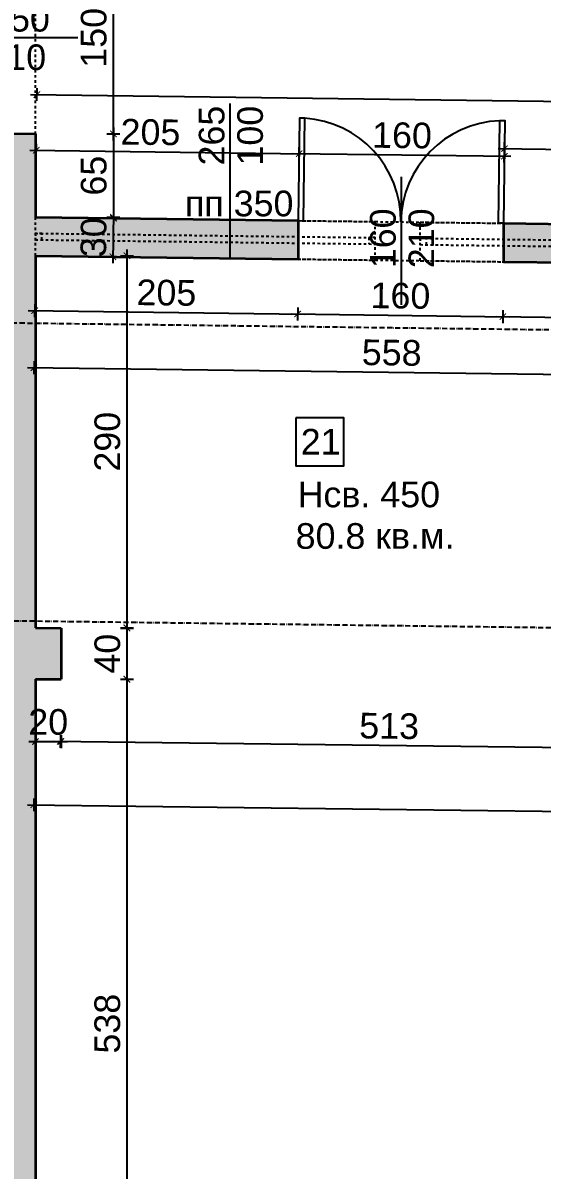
# Model space of a CAD drawing. Header units: inches. Extents: x -72385 to 39588, y -6525 to 66685.
# Drawn here: x -51377 to -50972, y 22470 to 23364 of the extents above; entities that cross this region are included whole.
import ezdxf

# ---------------------------------------------------------------- set-up
doc = ezdxf.new("R2010")
doc.units = ezdxf.units.IN
doc.header["$MEASUREMENT"] = 0
doc.linetypes.add('DashDot', pattern=[0.6, 0.4, -0.1, 0, -0.1])
doc.linetypes.add('Hidden', pattern=[0.4, 0.2, -0.2])
for name, color, linetype, lineweight in [('Врати', 251, 'Continuous', 25), ('Линия на разрез', 252, 'DashDot', 25), ('Надписи Hсв', 252, 'Continuous', 25), ('Надписи врати', 252, 'Continuous', 25), ('Надписи коти вътрешни', 252, 'Continuous', 25), ('Надписи номера на пом.', 252, 'Continuous', 25), ('Надписи площ', 252, 'Continuous', 25), ('Надписи прозорци', 252, 'Continuous', 25), ('Оси', 252, 'DashDot', 25), ('Пунктир', 253, 'Hidden', 25), ('Разрезни линии', 7, 'Continuous', 35), ('Щрих стени', 254, 'Continuous', 25)]:
    doc.layers.add(name, color=color, linetype=linetype, lineweight=lineweight)
doc.styles.add('Arial Regular', font='arial.ttf')
doc.styles.get("Standard").update_dxf_attribs({"font": 'arial.ttf'})
doc.dimstyles.new('Annotative', dxfattribs={"dimscale": 0, "dimtxt": 20, "dimasz": 5, "dimexe": 5, "dimexo": 5, "dimgap": 5, "dimtad": 1, "dimdec": 0, "dimzin": 0, "dimdsep": 46, "dimtxsty": 'Standard', "dimblk": 'ARCHTICK', "dimcen": 5, "dimdle": 5, "dimadec": 0, "dimazin": 0, "dimtfac": 1, "dimtdec": 0, "dimtofl": 0, "dimtmove": 0, "dimatfit": 3, "dimldrblk": 'ARCHTICK', "dimfxl": 5, "dimfxlon": 1, "dimtolj": 1, "dimtzin": 0, "dimarcsym": 1})

# ---------------------------------------------------------------- blocks, each defined once
blk = doc.blocks.new('_ArchTick')
at = {"color": 0, "linetype": 'ByBlock', "const_width": 0.15}
blk.add_lwpolyline([(-0.5, -0.5), (0.5, 0.5)], dxfattribs=at)
blk = doc.blocks.new('*D2583')
at = {"layer": 'Defpoints', "color": 0, "ltscale": 50, "transparency": 16777216}
for p in [(-51367.34, 22852.79), (-51366.89, 22315.24), (-51295.96, 22315.24)]:
    blk.add_point(p, dxfattribs=at)
at = {"layer": 'Надписи коти вътрешни', "color": 0, "lineweight": -2, "ltscale": 50, "transparency": 16777216}
for p, q in [((-51295.96, 22857.79), (-51295.96, 22310.24)), ((-51300.96, 22852.79), (-51290.96, 22852.79)), ((-51300.96, 22315.24), (-51290.96, 22315.24))]:
    blk.add_line(p, q, dxfattribs=at)
at = {"layer": 'Надписи коти вътрешни', "color": 0, "lineweight": -2, "ltscale": 50, "transparency": 16777216, "xscale": 5, "yscale": 5, "zscale": 5}
for p, rotation in [((-51295.96, 22852.79), 90), ((-51295.96, 22315.24), 270)]:
    blk.add_blockref('_ArchTick', p, dxfattribs=dict(at, rotation=rotation))
at = {"layer": 'Надписи коти вътрешни', "color": 0, "ltscale": 50, "transparency": 16777216, "insert": (-51311.18, 22584.02), "char_height": 20, "attachment_point": 5, "rotation": 90}
blk.add_mtext('\\A1;538', dxfattribs=at)
blk = doc.blocks.new('*D2584')
at = {"layer": 'Defpoints', "color": 0, "ltscale": 50, "transparency": 16777216}
for p in [(-51347.34, 22892.54), (-51347.34, 22852.54), (-51295.96, 22852.54)]:
    blk.add_point(p, dxfattribs=at)
at = {"layer": 'Надписи коти вътрешни', "color": 0, "lineweight": -2, "ltscale": 50, "transparency": 16777216}
for p, q in [((-51300.96, 22892.54), (-51290.96, 22892.54)), ((-51295.96, 22897.54), (-51295.96, 22847.54)), ((-51300.96, 22852.54), (-51290.96, 22852.54))]:
    blk.add_line(p, q, dxfattribs=at)
at = {"layer": 'Надписи коти вътрешни', "color": 0, "lineweight": -2, "ltscale": 50, "transparency": 16777216, "xscale": 5, "yscale": 5, "zscale": 5}
for p, rotation in [((-51295.96, 22892.54), 90), ((-51295.96, 22852.54), 270)]:
    blk.add_blockref('_ArchTick', p, dxfattribs=dict(at, rotation=rotation))
at = {"layer": 'Надписи коти вътрешни', "color": 0, "ltscale": 50, "transparency": 16777216, "insert": (-51311.18, 22872.54), "char_height": 20, "attachment_point": 5, "rotation": 90}
blk.add_mtext('\\A1;40', dxfattribs=at)
blk = doc.blocks.new('*D2585')
at = {"layer": 'Defpoints', "color": 0, "ltscale": 50, "transparency": 16777216}
for p in [(-51367.34, 23182.82), (-51367.34, 22892.8), (-51295.96, 22892.8)]:
    blk.add_point(p, dxfattribs=at)
at = {"layer": 'Надписи коти вътрешни', "color": 0, "lineweight": -2, "ltscale": 50, "transparency": 16777216}
for p, q in [((-51295.96, 23187.82), (-51295.96, 22887.8)), ((-51300.96, 23182.82), (-51290.96, 23182.82)), ((-51300.96, 22892.8), (-51290.96, 22892.8))]:
    blk.add_line(p, q, dxfattribs=at)
at = {"layer": 'Надписи коти вътрешни', "color": 0, "lineweight": -2, "ltscale": 50, "transparency": 16777216, "xscale": 5, "yscale": 5, "zscale": 5}
for p, rotation in [((-51295.96, 23182.82), 90), ((-51295.96, 22892.8), 270)]:
    blk.add_blockref('_ArchTick', p, dxfattribs=dict(at, rotation=rotation))
at = {"layer": 'Надписи коти вътрешни', "color": 0, "ltscale": 50, "transparency": 16777216, "insert": (-51311.18, 23037.81), "char_height": 20, "attachment_point": 5, "rotation": 90}
blk.add_mtext('\\A1;290', dxfattribs=at)
blk = doc.blocks.new('*D2586')
at = {"layer": 'Defpoints', "color": 0, "ltscale": 50, "transparency": 16777216}
for p in [(-51367.34, 23182.82), (-51162.34, 23180.21), (-51162.88, 23137.42)]:
    blk.add_point(p, dxfattribs=at)
at = {"layer": 'Надписи коти вътрешни', "color": 0, "lineweight": -2, "ltscale": 50, "transparency": 16777216}
for p, q in [((-51367.82, 23145.03), (-51367.95, 23135.03)), ((-51162.82, 23142.42), (-51162.95, 23132.42)), ((-51372.88, 23140.09), (-51157.88, 23137.36))]:
    blk.add_line(p, q, dxfattribs=at)
at = {"layer": 'Надписи коти вътрешни', "color": 0, "lineweight": -2, "ltscale": 50, "transparency": 16777216, "xscale": 5, "yscale": 5, "zscale": 5}
for p, rotation in [((-51367.88, 23140.03), 179.2706286525463), ((-51162.88, 23137.42), 359.2706286525462)]:
    blk.add_blockref('_ArchTick', p, dxfattribs=dict(at, rotation=rotation))
at = {"layer": 'Надписи коти вътрешни', "color": 0, "ltscale": 50, "transparency": 16777216, "insert": (-51265.19, 23153.94), "char_height": 20, "attachment_point": 5, "rotation": 359.27063}
blk.add_mtext('\\A1;205', dxfattribs=at)
blk = doc.blocks.new('*D2587')
at = {"layer": 'Defpoints', "color": 0, "ltscale": 50, "transparency": 16777216}
for p in [(-51162.34, 23180.21), (-51002.34, 23178.17), (-51002.88, 23135.38)]:
    blk.add_point(p, dxfattribs=at)
at = {"layer": 'Надписи коти вътрешни', "color": 0, "lineweight": -2, "ltscale": 50, "transparency": 16777216}
for p, q in [((-51162.82, 23142.42), (-51162.95, 23132.42)), ((-51167.88, 23137.48), (-50997.88, 23135.32)), ((-51002.82, 23140.38), (-51002.95, 23130.38))]:
    blk.add_line(p, q, dxfattribs=at)
at = {"layer": 'Надписи коти вътрешни', "color": 0, "lineweight": -2, "ltscale": 50, "transparency": 16777216, "xscale": 5, "yscale": 5, "zscale": 5}
for p, rotation in [((-51162.88, 23137.42), 179.2706286525489), ((-51002.88, 23135.38), 359.2706286525489)]:
    blk.add_blockref('_ArchTick', p, dxfattribs=dict(at, rotation=rotation))
at = {"layer": 'Надписи коти вътрешни', "color": 0, "ltscale": 50, "transparency": 16777216, "insert": (-51082.69, 23151.61), "char_height": 20, "attachment_point": 5, "rotation": 359.27063}
blk.add_mtext('\\A1;160', dxfattribs=at)
blk = doc.blocks.new('*D4559')
at = {"layer": 'Defpoints', "color": 0, "ltscale": 50, "transparency": 16777216}
for p in [(-51002.34, 23178.17), (-50809.84, 23175.72), (-50810.38, 23132.93)]:
    blk.add_point(p, dxfattribs=at)
at = {"layer": 'Надписи коти вътрешни', "color": 0, "lineweight": -2, "ltscale": 50, "transparency": 16777216}
for p, q in [((-51007.88, 23135.45), (-50805.38, 23132.87)), ((-51002.82, 23140.38), (-51002.95, 23130.38)), ((-50810.32, 23137.93), (-50810.45, 23127.93))]:
    blk.add_line(p, q, dxfattribs=at)
at = {"layer": 'Надписи коти вътрешни', "color": 0, "lineweight": -2, "ltscale": 50, "transparency": 16777216, "xscale": 5, "yscale": 5, "zscale": 5}
for p, rotation in [((-51002.88, 23135.38), 179.2706286525477), ((-50810.38, 23132.93), 359.2706286525477)]:
    blk.add_blockref('_ArchTick', p, dxfattribs=dict(at, rotation=rotation))
at = {"layer": 'Надписи коти вътрешни', "color": 0, "ltscale": 50, "transparency": 16777216, "insert": (-50906.44, 23149.38), "char_height": 20, "attachment_point": 5, "rotation": 359.27063}
blk.add_mtext('\\A1;193', dxfattribs=at)
blk = doc.blocks.new('*D4561')
at = {"layer": 'Defpoints', "color": 0, "ltscale": 50, "transparency": 16777216}
for p in [(-51347.34, 22852.54), (-50834.84, 22846.01), (-51347.95, 22804.12)]:
    blk.add_point(p, dxfattribs=at)
at = {"layer": 'Надписи коти вътрешни', "color": 0, "lineweight": -2, "ltscale": 50, "transparency": 16777216}
for p, q in [((-50830.45, 22797.53), (-51352.95, 22804.18)), ((-51347.89, 22809.12), (-51348.02, 22799.12)), ((-50835.39, 22802.59), (-50835.52, 22792.59))]:
    blk.add_line(p, q, dxfattribs=at)
at = {"layer": 'Надписи коти вътрешни', "color": 0, "lineweight": -2, "ltscale": 50, "transparency": 16777216, "xscale": 5, "yscale": 5, "zscale": 5}
for p, rotation in [((-51347.95, 22804.12), 179.2706286525391), ((-50835.45, 22797.59), 359.2706286525391)]:
    blk.add_blockref('_ArchTick', p, dxfattribs=dict(at, rotation=rotation))
at = {"layer": 'Надписи коти вътрешни', "color": 0, "ltscale": 50, "transparency": 16777216, "insert": (-51091.51, 22816.07), "char_height": 20, "attachment_point": 5, "rotation": 359.27063}
blk.add_mtext('\\A1;513', dxfattribs=at)
blk = doc.blocks.new('*D2596')
at = {"layer": 'Defpoints', "color": 0, "ltscale": 50, "transparency": 16777216}
for p in [(-51367.34, 22852.79), (-51347.34, 22852.54), (-51347.34, 22803.99)]:
    blk.add_point(p, dxfattribs=at)
at = {"layer": 'Надписи коти вътрешни', "color": 0, "lineweight": -2, "ltscale": 50, "transparency": 16777216}
for p, q in [((-51372.34, 22803.99), (-51342.34, 22803.99)), ((-51367.34, 22808.99), (-51367.34, 22798.99)), ((-51347.34, 22808.99), (-51347.34, 22798.99))]:
    blk.add_line(p, q, dxfattribs=at)
at = {"layer": 'Надписи коти вътрешни', "color": 0, "lineweight": -2, "ltscale": 50, "transparency": 16777216, "xscale": 5, "yscale": 5, "zscale": 5, "rotation": 180}
blk.add_blockref('_ArchTick', (-51367.34, 22803.99), dxfattribs=at)
at = {"layer": 'Надписи коти вътрешни', "color": 0, "lineweight": -2, "ltscale": 50, "transparency": 16777216, "xscale": 5, "yscale": 5, "zscale": 5}
blk.add_blockref('_ArchTick', (-51347.34, 22803.99), dxfattribs=at)
at = {"layer": 'Надписи коти вътрешни', "color": 0, "ltscale": 50, "transparency": 16777216, "insert": (-51357.34, 22819.2), "char_height": 20, "attachment_point": 5}
blk.add_mtext('\\A1;20', dxfattribs=at)
blk = doc.blocks.new('*D2597')
at = {"layer": 'Defpoints', "color": 0, "ltscale": 50, "transparency": 16777216}
for p in [(-51367.34, 23182.82), (-50809.84, 23175.72), (-50810.95, 23088.42)]:
    blk.add_point(p, dxfattribs=at)
at = {"layer": 'Надписи коти вътрешни', "color": 0, "lineweight": -2, "ltscale": 50, "transparency": 16777216}
for p, q in [((-51368.39, 23100.51), (-51368.51, 23090.51)), ((-51373.45, 23095.58), (-50805.95, 23088.35)), ((-50810.89, 23093.42), (-50811.01, 23083.42))]:
    blk.add_line(p, q, dxfattribs=at)
at = {"layer": 'Надписи коти вътрешни', "color": 0, "lineweight": -2, "ltscale": 50, "transparency": 16777216, "xscale": 5, "yscale": 5, "zscale": 5}
for p, rotation in [((-51368.45, 23095.51), 179.2706286525467), ((-50810.95, 23088.42), 359.2706286525467)]:
    blk.add_blockref('_ArchTick', p, dxfattribs=dict(at, rotation=rotation))
at = {"layer": 'Надписи коти вътрешни', "color": 0, "ltscale": 50, "transparency": 16777216, "insert": (-51089.51, 23107.18), "char_height": 20, "attachment_point": 5, "rotation": 359.27063}
blk.add_mtext('\\A1;558', dxfattribs=at)
blk = doc.blocks.new('*D7340')
at = {"layer": 'Defpoints', "color": 0, "ltscale": 50, "transparency": 16777216}
for p in [(-51367.34, 22852.79), (-50199.84, 22837.93), (-50201.09, 22739.85)]:
    blk.add_point(p, dxfattribs=at)
at = {"layer": 'Надписи коти вътрешни', "color": 0, "lineweight": -2, "ltscale": 50, "transparency": 16777216}
for p, q in [((-51368.52, 22759.71), (-51368.65, 22749.71)), ((-51373.59, 22754.78), (-50196.09, 22739.78)), ((-50201.02, 22744.85), (-50201.15, 22734.85))]:
    blk.add_line(p, q, dxfattribs=at)
at = {"layer": 'Надписи коти вътрешни', "color": 0, "lineweight": -2, "ltscale": 50, "transparency": 16777216, "xscale": 5, "yscale": 5, "zscale": 5}
for p, rotation in [((-51368.59, 22754.71), 179.270567666478), ((-50201.09, 22739.85), 359.270567666478)]:
    blk.add_blockref('_ArchTick', p, dxfattribs=dict(at, rotation=rotation))
at = {"layer": 'Надписи коти вътрешни', "color": 0, "ltscale": 50, "transparency": 16777216, "insert": (-50784.64, 22762.49), "char_height": 20, "attachment_point": 5, "rotation": 359.27057}
blk.add_mtext('\\A1;1168', dxfattribs=at)
blk = doc.blocks.new('*D2676')
at = {"layer": 'Defpoints', "color": 0, "ltscale": 50, "transparency": 16777216}
for p in [(-51367.34, 23427.79), (-51306.57, 23427.79), (-51367.34, 23277.78)]:
    blk.add_point(p, dxfattribs=at)
at = {"layer": 'Надписи коти вътрешни', "color": 0, "lineweight": -2, "ltscale": 50, "transparency": 16777216}
for p, q in [((-51311.57, 23427.79), (-51301.57, 23427.79)), ((-51306.57, 23272.78), (-51306.57, 23432.79)), ((-51311.57, 23277.78), (-51301.57, 23277.78))]:
    blk.add_line(p, q, dxfattribs=at)
at = {"layer": 'Надписи коти вътрешни', "color": 0, "lineweight": -2, "ltscale": 50, "transparency": 16777216, "xscale": 5, "yscale": 5, "zscale": 5}
for p, rotation in [((-51306.57, 23427.79), 90), ((-51306.57, 23277.78), 270)]:
    blk.add_blockref('_ArchTick', p, dxfattribs=dict(at, rotation=rotation))
at = {"layer": 'Надписи коти вътрешни', "color": 0, "ltscale": 50, "transparency": 16777216, "insert": (-51321.78, 23352.78), "char_height": 20, "attachment_point": 5, "rotation": 90}
blk.add_mtext('\\A1;150', dxfattribs=at)
blk = doc.blocks.new('*D2677')
at = {"layer": 'Defpoints', "color": 0, "ltscale": 50, "transparency": 16777216}
for p in [(-51367.34, 23277.78), (-51367.34, 23212.82), (-51306.57, 23212.82)]:
    blk.add_point(p, dxfattribs=at)
at = {"layer": 'Надписи коти вътрешни', "color": 0, "lineweight": -2, "ltscale": 50, "transparency": 16777216}
for p, q in [((-51311.57, 23277.78), (-51301.57, 23277.78)), ((-51306.57, 23282.78), (-51306.57, 23207.82)), ((-51311.57, 23212.82), (-51301.57, 23212.82))]:
    blk.add_line(p, q, dxfattribs=at)
at = {"layer": 'Надписи коти вътрешни', "color": 0, "lineweight": -2, "ltscale": 50, "transparency": 16777216, "xscale": 5, "yscale": 5, "zscale": 5}
for p, rotation in [((-51306.57, 23277.78), 90), ((-51306.57, 23212.82), 270)]:
    blk.add_blockref('_ArchTick', p, dxfattribs=dict(at, rotation=rotation))
at = {"layer": 'Надписи коти вътрешни', "color": 0, "ltscale": 50, "transparency": 16777216, "insert": (-51321.78, 23245.3), "char_height": 20, "attachment_point": 5, "rotation": 90}
blk.add_mtext('\\A1;65', dxfattribs=at)
blk = doc.blocks.new('*D8172')
at = {"layer": 'Defpoints', "color": 0, "ltscale": 50, "transparency": 16777216}
for p in [(-51161.67, 23262.47), (-51367.34, 23212.82), (-51162.34, 23210.21)]:
    blk.add_point(p, dxfattribs=at)
at = {"layer": 'Надписи коти вътрешни', "color": 0, "lineweight": -2, "ltscale": 50, "transparency": 16777216}
for p, q in [((-51366.74, 23260.08), (-51366.61, 23270.08)), ((-51161.74, 23257.47), (-51161.61, 23267.47)), ((-51371.67, 23265.14), (-51156.67, 23262.4))]:
    blk.add_line(p, q, dxfattribs=at)
at = {"layer": 'Надписи коти вътрешни', "color": 0, "lineweight": -2, "ltscale": 50, "transparency": 16777216, "xscale": 5, "yscale": 5, "zscale": 5}
for p, rotation in [((-51366.67, 23265.08), 179.2706286076584), ((-51161.67, 23262.47), 359.2706286076584)]:
    blk.add_blockref('_ArchTick', p, dxfattribs=dict(at, rotation=rotation))
at = {"layer": 'Надписи коти вътрешни', "color": 0, "ltscale": 50, "transparency": 16777216, "insert": (-51277.59, 23279.16), "char_height": 20, "attachment_point": 5, "rotation": 359.27063}
blk.add_mtext('\\A1;205', dxfattribs=at)
blk = doc.blocks.new('*D2678')
at = {"layer": 'Defpoints', "color": 0, "ltscale": 50, "transparency": 16777216}
for p in [(-51001.67, 23260.43), (-51162.34, 23210.21), (-51002.34, 23208.18)]:
    blk.add_point(p, dxfattribs=at)
at = {"layer": 'Надписи коти вътрешни', "color": 0, "lineweight": -2, "ltscale": 50, "transparency": 16777216}
for p, q in [((-51161.74, 23257.47), (-51161.61, 23267.47)), ((-51166.67, 23262.53), (-50996.67, 23260.37)), ((-51001.74, 23255.43), (-51001.61, 23265.43))]:
    blk.add_line(p, q, dxfattribs=at)
at = {"layer": 'Надписи коти вътрешни', "color": 0, "lineweight": -2, "ltscale": 50, "transparency": 16777216, "xscale": 5, "yscale": 5, "zscale": 5}
for p, rotation in [((-51161.67, 23262.47), 179.2706285956512), ((-51001.67, 23260.43), 359.2706285956511)]:
    blk.add_blockref('_ArchTick', p, dxfattribs=dict(at, rotation=rotation))
at = {"layer": 'Надписи коти вътрешни', "color": 0, "ltscale": 50, "transparency": 16777216, "insert": (-51081.48, 23276.66), "char_height": 20, "attachment_point": 5, "rotation": 359.27063}
blk.add_mtext('\\A1;160', dxfattribs=at)
blk = doc.blocks.new('*D8173')
at = {"layer": 'Defpoints', "color": 0, "ltscale": 50, "transparency": 16777216}
for p in [(-50566.6, 23260.86), (-51002.34, 23208.18), (-50567.34, 23202.64)]:
    blk.add_point(p, dxfattribs=at)
at = {"layer": 'Надписи коти вътрешни', "color": 0, "lineweight": -2, "ltscale": 50, "transparency": 16777216}
for p, q in [((-51006.6, 23266.46), (-50561.6, 23260.79)), ((-51001.66, 23261.4), (-51001.53, 23271.39)), ((-50566.66, 23255.86), (-50566.53, 23265.86))]:
    blk.add_line(p, q, dxfattribs=at)
at = {"layer": 'Надписи коти вътрешни', "color": 0, "lineweight": -2, "ltscale": 50, "transparency": 16777216, "xscale": 5, "yscale": 5, "zscale": 5}
for p, rotation in [((-51001.6, 23266.39), 179.2706286734746), ((-50566.6, 23260.86), 359.2706286734746)]:
    blk.add_blockref('_ArchTick', p, dxfattribs=dict(at, rotation=rotation))
at = {"layer": 'Надписи коти вътрешни', "color": 0, "ltscale": 50, "transparency": 16777216, "insert": (-50705.47, 23277.84), "char_height": 20, "attachment_point": 5, "rotation": 359.27063}
blk.add_mtext('\\A1;435', dxfattribs=at)
blk = doc.blocks.new('*D8174')
at = {"layer": 'Defpoints', "color": 0, "ltscale": 50, "transparency": 16777216}
for p in [(-48998.62, 23278.38), (-51367.34, 23212.82), (-48999.84, 23182.68)]:
    blk.add_point(p, dxfattribs=at)
at = {"layer": 'Надписи коти вътрешни', "color": 0, "lineweight": -2, "ltscale": 50, "transparency": 16777216}
for p, q in [((-51366.18, 23303.52), (-51366.06, 23313.52)), ((-51371.12, 23308.59), (-48993.62, 23278.32)), ((-48998.68, 23273.38), (-48998.56, 23283.38))]:
    blk.add_line(p, q, dxfattribs=at)
at = {"layer": 'Надписи коти вътрешни', "color": 0, "lineweight": -2, "ltscale": 50, "transparency": 16777216, "xscale": 5, "yscale": 5, "zscale": 5}
for p, rotation in [((-51366.12, 23308.52), 179.2706286525471), ((-48998.62, 23278.38), 359.2706286525471)]:
    blk.add_blockref('_ArchTick', p, dxfattribs=dict(at, rotation=rotation))
at = {"layer": 'Надписи коти вътрешни', "color": 0, "ltscale": 50, "transparency": 16777216, "insert": (-50110.35, 23307.76), "char_height": 20, "attachment_point": 5, "rotation": 359.27063}
blk.add_mtext('\\A1;2368', dxfattribs=at)
blk = doc.blocks.new('*D7389')
at = {"layer": 'Defpoints', "color": 0, "ltscale": 10, "transparency": 16777216}
for p in [(-51298.72, 23211.95), (-51306.89, 23182.05), (-51299.1, 23181.95)]:
    blk.add_point(p, dxfattribs=at)
at = {"layer": 'Надписи коти вътрешни', "color": 0, "lineweight": -2, "ltscale": 10, "transparency": 16777216}
for p, q in [((-51306.45, 23217.05), (-51306.96, 23177.05)), ((-51303.72, 23212.01), (-51311.51, 23212.11)), ((-51304.1, 23182.01), (-51311.89, 23182.11))]:
    blk.add_line(p, q, dxfattribs=at)
at = {"layer": 'Надписи коти вътрешни', "color": 0, "lineweight": -2, "ltscale": 10, "transparency": 16777216, "xscale": 5, "yscale": 5, "zscale": 5}
for p, rotation in [((-51306.51, 23212.05), 89.2706286525493), ((-51306.89, 23182.05), 269.2706286525493)]:
    blk.add_blockref('_ArchTick', p, dxfattribs=dict(at, rotation=rotation))
at = {"layer": 'Надписи коти вътрешни', "color": 0, "ltscale": 10, "transparency": 16777216, "insert": (-51321.92, 23197.24), "char_height": 20, "attachment_point": 5, "rotation": 89.27063}
blk.add_mtext('\\A1;30', dxfattribs=at)

msp = doc.modelspace()

# ---------------------------------------------------------------- hatches: boundary and pattern name
at = {"layer": 'Щрих стени', "ltscale": 10}
h = msp.add_hatch(color=256, dxfattribs=at)
h.dxf.hatch_style = 1
h.paths.add_polyline_path([(-51702.34, 24104.66), (-51802.34, 24105.93), (-51802.34, 24120.93), (-52317.34, 24127.49), (-52317.34, 24077.49), (-52272.34, 24076.91), (-52272.34, 24091.91), (-51702.34, 24084.66)])
h.paths.add_polyline_path([(-52257.34, 23904.21), (-52272.34, 23904.4), (-52272.34, 24016.91), (-52317.34, 24017.48), (-52317.34, 23319.92), (-52282.34, 23319.48), (-52282.34, 23494.49), (-52262.34, 23494.24), (-52262.34, 23544.24), (-52272.34, 23544.37), (-52272.34, 23874.4), (-52257.34, 23874.21)])
h.paths.add_polyline_path([(-51677.34, 23756.81), (-52152.34, 23762.86), (-52152.34, 23492.84), (-52057.33, 23491.63), (-52056.95, 23521.63), (-52122.34, 23522.46), (-52122.34, 23732.48), (-51887.34, 23729.48), (-51887.34, 23519.47), (-51956.95, 23520.35), (-51957.33, 23490.35), (-51847.34, 23488.95), (-51846.96, 23518.95), (-51857.34, 23519.08), (-51857.34, 23729.1), (-51707.34, 23727.19), (-51707.34, 23517.17), (-51716.96, 23517.3), (-51717.34, 23487.3), (-51409.84, 23483.39), (-51409.84, 23453.33), (-51397.34, 23453.17), (-51397.34, 23428.17), (-51367.34, 23427.79), (-51367.34, 23452.79), (-51359.84, 23452.7), (-51359.84, 23482.75), (-51169.84, 23480.33), (-51169.84, 23510.33), (-51329.81, 23512.37), (-51329.81, 23542.32), (-51409.84, 23543.34), (-51409.84, 23513.39), (-51537.34, 23515.01), (-51537.34, 24082.56), (-51402.34, 24080.84), (-51402.34, 24035.83), (-51367.34, 24035.39), (-51367.34, 24115.4), (-51612.34, 24118.51), (-51612.34, 24083.51), (-51567.34, 24082.94), (-51567.34, 23895.42), (-52157.34, 23902.93), (-52157.34, 23872.93), (-51567.34, 23865.42), (-51567.34, 23515.39), (-51677.34, 23516.79)])
h.paths.add_polyline_path([(-51067.34, 24111.58), (-51102.34, 24112.02), (-51102.34, 24077.02), (-51067.34, 24076.57)])
h.paths.add_polyline_path([(-50767.34, 24107.76), (-50802.34, 24108.2), (-50802.34, 24028.2), (-50799.84, 24028.16), (-50799.84, 23928.16), (-50769.84, 23927.77), (-50769.84, 24027.78), (-50767.34, 24027.75)])
h.paths.add_polyline_path([(-49559.84, 23489.84), (-49559.84, 23519.79), (-49609.84, 23520.43), (-49609.84, 23490.47), (-50159.84, 23497.47), (-50159.84, 23527.43), (-50209.84, 23528.06), (-50209.84, 23498.11), (-50759.84, 23505.11), (-50759.84, 23535.07), (-50769.84, 23535.19), (-50769.84, 23837.77), (-50799.84, 23838.15), (-50799.84, 23535.58), (-50809.84, 23535.7), (-50809.84, 23505.75), (-51009.84, 23508.3), (-51009.84, 23478.29), (-50809.84, 23475.75), (-50809.84, 23445.7), (-50759.84, 23445.06), (-50759.84, 23475.11), (-50209.84, 23468.11), (-50209.84, 23438.06), (-50159.84, 23437.42), (-50159.84, 23467.47), (-49634.84, 23460.79), (-49634.84, 23430.74), (-49609.84, 23430.42), (-49559.84, 23429.78), (-49559.84, 23459.83), (-49009.84, 23452.83), (-49009.84, 23422.78), (-48999.84, 23422.65), (-48999.84, 23397.65), (-48969.84, 23397.27), (-48969.84, 23422.27), (-48959.84, 23422.14), (-48959.84, 23452.2), (-48409.84, 23445.19), (-48409.84, 23415.14), (-48359.84, 23414.51), (-48359.84, 23444.56), (-48134.84, 23441.69), (-48134.84, 23471.69), (-48359.84, 23474.56), (-48359.84, 23504.51), (-48409.84, 23505.15), (-48409.84, 23475.2), (-48959.84, 23482.2), (-48959.84, 23512.15), (-49009.84, 23512.79), (-49009.84, 23482.83)])
h.paths.add_polyline_path([(-52517.34, 23279.72), (-52527.34, 23279.72), (-52527.34, 23259.72), (-52517.34, 23259.72)])
h.paths.add_polyline_path([(-52517.34, 23059.72), (-52527.34, 23059.72), (-52527.34, 23039.72), (-52517.34, 23039.72)])
h.paths.add_polyline_path([(-52267.34, 23054.27), (-52317.34, 23054.9), (-52317.34, 23019.9), (-52282.34, 23019.45), (-52282.34, 23024.45), (-52267.34, 23024.26)])
h.paths.add_polyline_path([(-51517.34, 23044.72), (-52167.34, 23052.99), (-52167.34, 23022.99), (-52007.34, 23020.95), (-52007.34, 22323.4), (-52152.34, 22325.24), (-52152.34, 22290.24), (-51967.34, 22287.88), (-51967.34, 22322.89), (-51977.34, 22323.02), (-51977.34, 22670.54), (-51699.84, 22667.01), (-51699.84, 22319.48), (-51702.34, 22284.51), (-51667.34, 22284.07), (-51667.34, 22319.07), (-51669.84, 22319.1), (-51669.84, 22696.63), (-51977.34, 22700.55), (-51977.34, 23020.57), (-51517.34, 23014.72)])
h.paths.add_polyline_path([(-52282.34, 22754.45), (-52317.34, 22754.9), (-52317.34, 22292.34), (-52252.34, 22291.51), (-52252.34, 22326.52), (-52282.34, 22326.9)])
h.paths.add_polyline_path([(-51367.34, 22852.79), (-51347.34, 22852.54), (-51347.34, 22892.54), (-51367.34, 22892.8), (-51367.34, 23182.82), (-51162.34, 23180.21), (-51162.34, 23210.21), (-51367.34, 23212.82), (-51367.34, 23277.78), (-51397.34, 23278.16), (-51397.34, 23043.19), (-51417.34, 23043.44), (-51417.34, 23013.44), (-51397.34, 23013.19), (-51397.34, 22943.18), (-51409.84, 22943.34), (-51409.84, 22853.33), (-51397.34, 22853.17), (-51397.34, 22360.63), (-51402.34, 22360.7), (-51402.34, 22280.69), (-51367.34, 22280.25)])
h = msp.add_hatch(color=256, dxfattribs=at)
h.dxf.hatch_style = 1
h.paths.add_polyline_path([(-49972.34, 23195.06), (-50407.34, 23200.6), (-50407.34, 23170.6), (-50199.84, 23167.96), (-50199.84, 22927.94), (-50209.84, 22928.06), (-50209.84, 22843.06), (-50759.84, 22850.06), (-50759.84, 22935.07), (-50809.84, 22935.7), (-50809.84, 22880.7), (-50834.84, 22881.02), (-50834.84, 22846.01), (-50809.84, 22845.7), (-50199.84, 22837.93), (-50199.84, 22345.39), (-50202.34, 22265.42), (-50167.34, 22264.97), (-50167.34, 22344.98), (-50169.84, 22345.01), (-50169.84, 22837.55), (-50159.84, 22837.42), (-50159.84, 22927.43), (-50169.84, 22927.56), (-50169.84, 23167.57), (-49972.34, 23165.06)])
h.paths.add_polyline_path([(-50567.34, 23202.64), (-51002.34, 23208.18), (-51002.34, 23178.17), (-50809.84, 23175.72), (-50809.84, 23025.71), (-50804.84, 23025.65), (-50804.84, 23175.66), (-50567.34, 23172.64)])
h.paths.add_polyline_path([(-49377.34, 23187.49), (-49812.34, 23193.03), (-49812.34, 23163.02), (-49602.34, 23160.35), (-49602.34, 22920.33), (-49634.84, 22920.74), (-49634.84, 22885.74), (-49609.84, 22885.42), (-49609.84, 22830.42), (-49602.34, 22830.32), (-49602.34, 22337.72), (-49602.34, 22257.78), (-49567.34, 22257.33), (-49567.34, 22337.34), (-49597.34, 22337.72), (-49597.34, 22830.26), (-49559.84, 22829.78), (-49559.84, 22919.79), (-49597.34, 22920.27), (-49597.34, 23160.29), (-49377.34, 23157.49)])
h.paths.add_polyline_path([(-48969.84, 23247.26), (-48999.84, 23247.64), (-48999.84, 23182.68), (-49217.34, 23185.45), (-49217.34, 23155.45), (-48999.84, 23152.68), (-48999.84, 22912.66), (-49009.84, 22912.79), (-49009.84, 22822.78), (-48999.84, 22822.65), (-48999.84, 22330.11), (-49002.34, 22330.15), (-49002.34, 22250.14), (-48967.34, 22249.69), (-48967.34, 22329.7), (-48969.84, 22329.73), (-48969.84, 22822.27), (-48959.84, 22822.14), (-48959.84, 22912.15), (-48969.84, 22912.28), (-48969.84, 23042.29), (-48914.84, 23041.59), (-48914.84, 23071.59), (-48969.84, 23072.29)])
h.paths.add_polyline_path([(-51067.34, 22311.43), (-51102.34, 22311.88), (-51102.34, 22276.87), (-51067.34, 22276.43)])
h.paths.add_polyline_path([(-50767.34, 22352.61), (-50802.34, 22353.06), (-50802.34, 22273.05), (-50767.34, 22272.61)], flags=17)
h.paths.add_polyline_path([(-50467.34, 22303.79), (-50502.34, 22304.24), (-50502.34, 22269.23), (-50467.34, 22268.79)], flags=17)
h.paths.add_polyline_path([(-49867.34, 22296.15), (-49902.34, 22296.6), (-49902.34, 22261.6), (-49867.34, 22261.15)])
h.paths.add_polyline_path([(-49267.34, 22288.52), (-49302.34, 22288.96), (-49302.34, 22253.96), (-49267.34, 22253.51)])

# ---------------------------------------------------------------- linework, layer by layer
at = {"layer": 'Врати', "ltscale": 50}
for points in [[(-51162.34, 23210.21), (-51158.34, 23210.16), (-51157.32, 23290.16), (-51161.32, 23290.21)], [(-51002.34, 23208.18), (-51006.34, 23208.23), (-51005.32, 23288.23), (-51001.32, 23288.18)]]:
    msp.add_lwpolyline(points, close=True, dxfattribs=at)
for centre, start, end in [((-51162.34, 23210.21), 359.27063, 86.40464), ((-51002.34, 23208.18), 92.13661, 179.27063)]:
    msp.add_arc(centre, 80.01, start, end, dxfattribs=at)
at = {"layer": 'Линия на разрез', "ltscale": 10}
msp.add_lwpolyline([(-52598.95, 23194.44), (-52599.57, 23146), (-41314.83, 23002.34), (-41314.83, 22502.3), (-40059.7, 22486.32), (-40059.06, 22536.61)], dxfattribs=at)
at = {"layer": 'Надписи врати', "ltscale": 50}
for p, q in [((-51434.22, 23353.12), (-51334.22, 23353.12)), ((-51081.9, 23144.46), (-51081.9, 23244.46))]:
    msp.add_line(p, q, dxfattribs=at)
at = {"layer": 'Надписи номера на пом.', "ltscale": 50}
msp.add_lwpolyline([(-51164.28, 23056.49), (-51164.28, 23018.99), (-51126.78, 23018.99), (-51126.78, 23056.49)], close=True, dxfattribs=at)
at = {"layer": 'Надписи прозорци', "ltscale": 50}
msp.add_line((-51215.45, 23180.89), (-51215.45, 23301.54), dxfattribs=at)
at = {"layer": 'Оси', "ltscale": 10}
msp.add_lwpolyline([(-39839.84, 22751.04), (-51384.84, 22898.02), (-51384.84, 23028.03), (-52799.84, 23046.04)], dxfattribs=at)
at = {"layer": 'Пунктир', "ltscale": 10}
for p, q in [((-51367.34, 23277.78), (-51367.34, 23427.79)), ((-51367.34, 23182.82), (-51367.34, 23212.82)), ((-51367.34, 23212.82), (-51102.34, 23209.45)), ((-51162.34, 23210.21), (-51002.34, 23208.18)), ((-51102.34, 23179.45), (-51102.34, 23209.45)), ((-51067.34, 23209), (-50802.34, 23205.63)), ((-51067.34, 23179), (-51067.34, 23209)), ((-51367.34, 23200.32), (-51102.34, 23196.95)), ((-51367.34, 23195.32), (-51102.34, 23191.95)), ((-51067.34, 23196.5), (-50802.34, 23193.13)), ((-51067.34, 23191.5), (-50802.34, 23188.13)), ((-51367.34, 23182.82), (-51102.34, 23179.45)), ((-51162.34, 23180.21), (-51002.34, 23178.17)), ((-51067.34, 23179), (-50802.34, 23175.63))]:
    msp.add_line(p, q, dxfattribs=at)
for points in [[(-51367.34, 23195.32), (-51362.34, 23195.26), (-51362.27, 23200.26), (-51367.27, 23200.32), (-51367.34, 23195.32)], [(-51107.4, 23192.02), (-51102.4, 23191.95), (-51102.34, 23196.95), (-51107.34, 23197.02), (-51107.4, 23192.02)], [(-51067.34, 23191.5), (-51062.34, 23191.44), (-51062.27, 23196.44), (-51067.27, 23196.5), (-51067.34, 23191.5)]]:
    msp.add_lwpolyline(points, dxfattribs=at)
at = {"layer": 'Разрезни линии', "ltscale": 50}
for p, q in [((-51397.34, 23278.16), (-51367.34, 23277.78)), ((-51367.34, 23277.78), (-51367.34, 23212.82)), ((-51367.34, 23212.82), (-51162.34, 23210.21)), ((-51162.34, 23210.21), (-51162.34, 23180.21)), ((-51002.34, 23208.18), (-51002.34, 23178.17)), ((-51002.34, 23208.18), (-50567.34, 23202.64)), ((-51367.34, 23182.82), (-51162.34, 23180.21)), ((-51367.34, 23182.82), (-51367.34, 22892.8)), ((-51002.34, 23178.17), (-50809.84, 23175.72)), ((-51367.34, 22892.8), (-51347.34, 22892.54)), ((-51347.34, 22892.54), (-51347.34, 22852.54)), ((-51367.34, 22852.79), (-51367.34, 22280.25)), ((-51367.34, 22852.79), (-51347.34, 22852.54))]:
    msp.add_line(p, q, dxfattribs=at)

# ---------------------------------------------------------------- texts
at = {"layer": 'Надписи Hсв', "ltscale": 100, "insert": (-51162.92, 23006.7), "char_height": 20, "width": 180.4891, "attachment_point": 1, "style": 'Arial Regular'}
msp.add_mtext('\\pxt8;Hсв. 450', dxfattribs=at)
at = {"layer": 'Надписи врати', "ltscale": 100, "char_height": 20, "width": 180.4891, "attachment_point": 1, "style": 'Arial Regular'}
for s, insert in [('150', (-51402.65, 23377.63)), ('210', (-51405.56, 23347.63))]:
    msp.add_mtext(s, dxfattribs=dict(at, insert=insert))
at = {"layer": 'Надписи врати', "ltscale": 100, "char_height": 20, "width": 180.4891, "attachment_point": 1, "rotation": 90, "style": 'Arial Regular'}
for s, insert in [('160', (-51106.42, 23173.13)), ('210', (-51076.42, 23173.13))]:
    msp.add_mtext(s, dxfattribs=dict(at, insert=insert))
at = {"layer": 'Надписи номера на пом.', "ltscale": 100, "insert": (-51235.14, 23047.8), "char_height": 20, "width": 180.4891, "attachment_point": 1, "style": 'Arial Regular'}
msp.add_mtext('\\pxqc;21', dxfattribs=at)
at = {"layer": 'Надписи площ', "ltscale": 100, "insert": (-51164.42, 22974.32), "char_height": 20, "width": 180.4891, "attachment_point": 1, "style": 'Arial Regular'}
msp.add_mtext('80.8 кв.м.', dxfattribs=at)
at = {"layer": 'Надписи прозорци', "ltscale": 100, "char_height": 20, "width": 180.4891, "attachment_point": 1, "rotation": 90, "style": 'Arial Regular'}
for s, insert in [('265', (-51239.96, 23253.24)), ('100', (-51209.96, 23253.16))]:
    msp.add_mtext(s, dxfattribs=dict(at, insert=insert))
at = {"layer": 'Надписи прозорци', "ltscale": 100, "insert": (-51250.76, 23233.58), "char_height": 20, "width": 180.4891, "attachment_point": 1, "style": 'Arial Regular'}
msp.add_mtext('пп 350', dxfattribs=at)

# ---------------------------------------------------------------- dimensions: what is measured, and where the dimension line sits
at = {"layer": 'Надписи коти вътрешни', "ltscale": 50}
for base, p1, p2, picture, middle in [((-51306.57, 23427.79), (-51367.34, 23277.78), (-51367.34, 23427.79), '*D2676', (-51321.78, 23352.78)), ((-51306.57, 23212.82), (-51367.34, 23277.78), (-51367.34, 23212.82), '*D2677', (-51321.78, 23245.3)), ((-51295.96, 22892.8), (-51367.34, 23182.82), (-51367.34, 22892.8), '*D2585', (-51311.18, 23037.81)), ((-51295.96, 22852.54), (-51347.34, 22892.54), (-51347.34, 22852.54), '*D2584', (-51311.18, 22872.54)), ((-51295.96, 22315.24), (-51367.34, 22852.79), (-51366.89, 22315.24), '*D2583', (-51311.18, 22584.02))]:
    dim = msp.add_linear_dim(base=base, p1=p1, p2=p2, angle=90, dimstyle='Annotative', override={"dimscale": 0, "dimtix": 0, "dimtofl": 0, "dimtmove": 0, "dimatfit": 3}, dxfattribs=at)
    dim.commit()
    dim.dimension.update_dxf_attribs({"geometry": picture, "text_midpoint": middle})
for base, p1, p2, picture, middle in [((-48998.62, 23278.38), (-51367.34, 23212.82), (-48999.84, 23182.68), '*D8174', (-50110.54, 23292.54)), ((-51161.67, 23262.47), (-51367.34, 23212.82), (-51162.34, 23210.21), '*D8172', (-51277.78, 23263.95)), ((-50566.6, 23260.86), (-51002.34, 23208.18), (-50567.34, 23202.64), '*D8173', (-50705.67, 23262.63))]:
    dim = msp.add_linear_dim(base=base, p1=p1, p2=p2, angle=359.27063, dimstyle='Annotative', override={"dimscale": 0, "dimtix": 0, "dimtofl": 0, "dimtmove": 0, "dimatfit": 3}, dxfattribs=at)
    dim.commit()
    dim.dimension.update_dxf_attribs({"geometry": picture, "text_midpoint": middle, "dimtype": 129})
for p1, p2, distance, picture, middle in [((-51162.34, 23210.21), (-51002.34, 23208.18), 52.26, '*D2678', (-51081.48, 23276.66)), ((-51367.34, 23182.82), (-50809.84, 23175.72), -87.31, '*D2597', (-51089.51, 23107.18)), ((-51367.34, 23182.82), (-51162.34, 23180.21), -42.79, '*D2586', (-51265.19, 23153.94)), ((-51162.34, 23180.21), (-51002.34, 23178.17), -42.79, '*D2587', (-51082.69, 23151.61)), ((-51002.34, 23178.17), (-50809.84, 23175.72), -42.79, '*D4559', (-50906.44, 23149.38)), ((-51367.34, 22852.79), (-50199.84, 22837.93), -98.09, '*D7340', (-50784.64, 22762.49)), ((-50834.84, 22846.01), (-51347.34, 22852.54), 48.42, '*D4561', (-51091.51, 22816.07))]:
    dim = msp.add_aligned_dim(p1=p1, p2=p2, distance=distance, dimstyle='Annotative', override={"dimscale": 0, "dimtix": 0, "dimtofl": 0, "dimtmove": 0, "dimatfit": 3}, dxfattribs=at)
    dim.commit()
    dim.dimension.update_dxf_attribs({"geometry": picture, "text_midpoint": middle})
at = {"layer": 'Надписи коти вътрешни', "ltscale": 10}
dim = msp.add_linear_dim(base=(-51306.89, 23182.05), p1=(-51298.72, 23211.95), p2=(-51299.1, 23181.95), angle=269.27063, dimstyle='Annotative', override={"dimscale": 0, "dimtix": 0, "dimtofl": 0, "dimtmove": 0, "dimatfit": 3}, dxfattribs=at)
dim.commit()
dim.dimension.update_dxf_attribs({"geometry": '*D7389', "text_midpoint": (-51306.7, 23197.05), "dimtype": 129})
at = {"layer": 'Надписи коти вътрешни', "ltscale": 50}
dim = msp.add_linear_dim(base=(-51347.34, 22803.99), p1=(-51367.34, 22852.79), p2=(-51347.34, 22852.54), dimstyle='Annotative', override={"dimscale": 0, "dimtix": 0, "dimtofl": 0, "dimtmove": 0, "dimatfit": 3}, dxfattribs=at)
dim.commit()
dim.dimension.update_dxf_attribs({"geometry": '*D2596', "text_midpoint": (-51357.34, 22803.99), "dimtype": 128})

doc.saveas('drawing.dxf')
